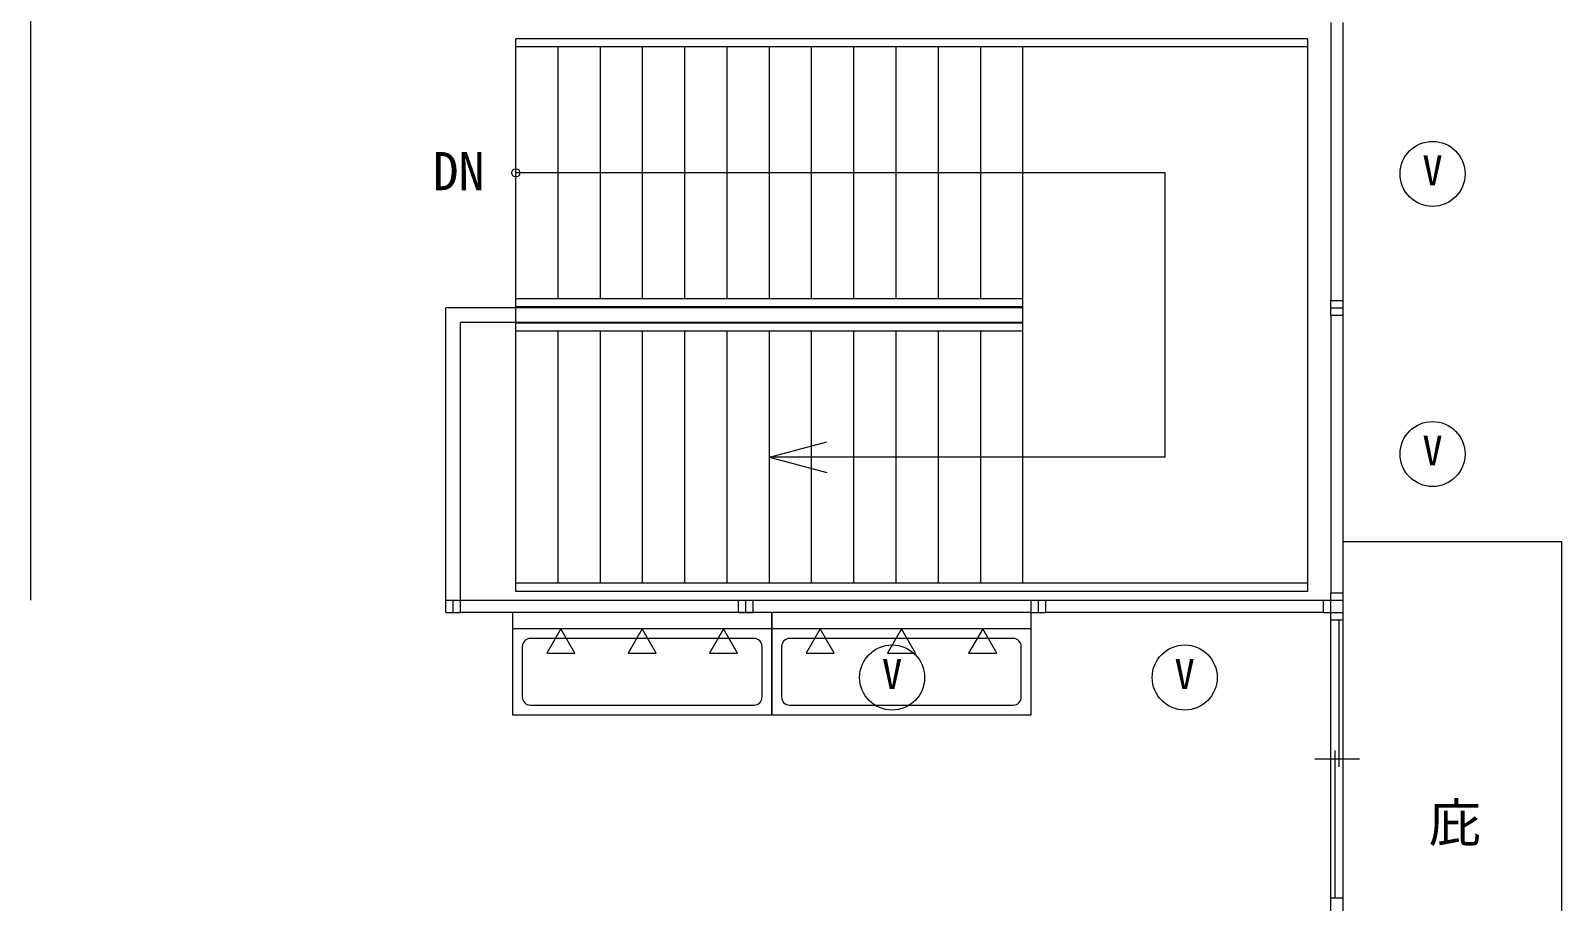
# Model space of a CAD drawing. Units: millimetres at full size, sheet at 1:100. Extents: x -84100 to 167013, y -59450 to 59350.
# Drawn here: x -24154 to -14736, y 30348 to 35705 of the extents above; entities that cross this region are included whole.
import ezdxf
from ezdxf.enums import TextEntityAlignment as Align

# ---------------------------------------------------------------- set-up
doc = ezdxf.new("R2010")
doc.units = ezdxf.units.MM
doc.header["$LTSCALE"] = 100
doc.header["$PDMODE"] = 32
doc.header["$PDSIZE"] = 50
for name, color, linetype, lineweight in [('0-2_間仕切り', 5, 'Continuous', 9), ('0-4_通り芯', 3, 'Continuous', 9), ('0-7_作図線', 7, 'Continuous', 9), ('0-B_部屋面積', 4, 'Continuous', 9), ('0-C_部屋種別', 7, 'Continuous', 9), ('0-F_梁', 3, 'Continuous', 9), ('3-3', 4, 'Continuous', 9)]:
    doc.layers.add(name, color=color, linetype=linetype, lineweight=lineweight)
doc.layers.add('1-E', color=7, linetype='Continuous')
doc.styles.add('ＭＳ ゴシック', font='')
doc.styles.get('ＭＳ ゴシック').set_extended_font_data('MS Gothic')

msp = doc.modelspace()

# ---------------------------------------------------------------- linework, layer by layer
at = {"layer": '0-2_間仕切り'}
for p, q in [((-16153.5, 30370.1), (-16153.5, 32080.1)), ((-16103.5, 31175.1), (-16103.5, 32080.1)), ((-16078.5, 30370.1), (-16078.5, 32080.1)), ((-16128.5, 30370.1), (-16128.5, 31275.1)), ((-16253.5, 31225.1), (-15978.5, 31225.1))]:
    msp.add_line(p, q, dxfattribs=at)
at = {"layer": '0-4_通り芯'}
for p, q in [((-24153.5, 41200.1), (-24153.5, 32200.1)), ((-16153.5, 35755.1), (-16153.5, 34045.1)), ((-16078.5, 34045.1), (-16078.5, 35755.1)), ((-18048.5, 34000.1), (-21598.5, 34000.1)), ((-21598.5, 32200.1), (-21598.5, 34000.1)), ((-18048.5, 33910.1), (-21508.5, 33910.1)), ((-21508.5, 32200.1), (-21508.5, 33910.1)), ((-16153.5, 33955.1), (-16153.5, 32245.1)), ((-16078.5, 32245.1), (-16078.5, 33955.1)), ((-21508.5, 32200.1), (-19798.5, 32200.1)), ((-19798.5, 32125.1), (-21508.5, 32125.1)), ((-19708.5, 32200.1), (-17998.5, 32200.1)), ((-17998.5, 32125.1), (-19708.5, 32125.1)), ((-17908.5, 32200.1), (-16198.5, 32200.1)), ((-16198.5, 32125.1), (-17908.5, 32125.1))]:
    msp.add_line(p, q, dxfattribs=at)
at = {"layer": '0-4_通り芯', "color": 6}
for p, q in [((-21168.5, 32255.1), (-21168.5, 35655.1)), ((-16298.5, 35655.1), (-21168.5, 35655.1)), ((-16298.5, 35605.1), (-21168.5, 35605.1)), ((-20908.5, 34055.1), (-20908.5, 35605.1)), ((-20648.5, 34055.1), (-20648.5, 35605.1)), ((-20388.5, 34055.1), (-20388.5, 35605.1)), ((-20128.5, 34055.1), (-20128.5, 35605.1)), ((-19868.5, 34055.1), (-19868.5, 35605.1)), ((-19608.5, 34055.1), (-19608.5, 35605.1)), ((-19348.5, 34055.1), (-19348.5, 35605.1)), ((-19088.5, 34055.1), (-19088.5, 35605.1)), ((-18828.5, 34055.1), (-18828.5, 35605.1)), ((-18568.5, 34055.1), (-18568.5, 35605.1)), ((-18308.5, 34055.1), (-18308.5, 35605.1)), ((-18048.5, 32305.1), (-18048.5, 35605.1)), ((-16298.5, 35655.1), (-16298.5, 32255.1)), ((-18048.5, 34055.1), (-21168.5, 34055.1)), ((-18048.5, 34005.1), (-21168.5, 34005.1)), ((-18048.5, 33905.1), (-21168.5, 33905.1)), ((-18048.5, 33855.1), (-21168.5, 33855.1)), ((-20908.5, 32305.1), (-20908.5, 33855.1)), ((-20648.5, 32305.1), (-20648.5, 33855.1)), ((-20388.5, 32305.1), (-20388.5, 33855.1)), ((-20128.5, 32305.1), (-20128.5, 33855.1)), ((-19868.5, 32305.1), (-19868.5, 33855.1)), ((-19608.5, 32305.1), (-19608.5, 33855.1)), ((-19348.5, 32305.1), (-19348.5, 33855.1)), ((-19088.5, 32305.1), (-19088.5, 33855.1)), ((-18828.5, 32305.1), (-18828.5, 33855.1)), ((-18568.5, 32305.1), (-18568.5, 33855.1)), ((-18308.5, 32305.1), (-18308.5, 33855.1)), ((-16298.5, 32305.1), (-21168.5, 32305.1)), ((-16298.5, 32255.1), (-21168.5, 32255.1))]:
    msp.add_line(p, q, dxfattribs=at)
at = {"layer": '0-7_作図線'}
for p, q in [((-16153.5, 33955.1), (-16153.5, 34045.1)), ((-16153.5, 34045.1), (-16078.5, 34045.1)), ((-16153.5, 34000.1), (-16078.5, 34000.1)), ((-16078.5, 33955.1), (-16078.5, 34045.1)), ((-16153.5, 33955.1), (-16078.5, 33955.1)), ((-16153.5, 32245.1), (-16078.5, 32245.1)), ((-16153.5, 32080.1), (-16153.5, 32245.1)), ((-16078.5, 32080.1), (-16078.5, 32245.1)), ((-21598.5, 32125.1), (-21598.5, 32200.1)), ((-21598.5, 32200.1), (-21508.5, 32200.1)), ((-21598.5, 32125.1), (-21508.5, 32125.1)), ((-21553.5, 32125.1), (-21553.5, 32200.1)), ((-21508.5, 32125.1), (-21508.5, 32200.1)), ((-19798.5, 32125.1), (-19798.5, 32200.1)), ((-19798.5, 32200.1), (-19708.5, 32200.1)), ((-19798.5, 32125.1), (-19708.5, 32125.1)), ((-19753.5, 32125.1), (-19753.5, 32200.1)), ((-19708.5, 32125.1), (-19708.5, 32200.1)), ((-17998.5, 32125.1), (-17998.5, 32200.1)), ((-17998.5, 32200.1), (-17908.5, 32200.1)), ((-17998.5, 32125.1), (-17908.5, 32125.1)), ((-17953.5, 32125.1), (-17953.5, 32200.1)), ((-17908.5, 32125.1), (-17908.5, 32200.1)), ((-16198.5, 32125.1), (-16198.5, 32200.1)), ((-16198.5, 32200.1), (-16078.5, 32200.1)), ((-16198.5, 32125.1), (-16078.5, 32125.1)), ((-16153.5, 32080.1), (-16078.5, 32080.1)), ((-16153.5, 30280.1), (-16153.5, 30370.1)), ((-16153.5, 30370.1), (-16078.5, 30370.1)), ((-16078.5, 30280.1), (-16078.5, 30370.1))]:
    msp.add_line(p, q, dxfattribs=at)
at = {"layer": '0-B_部屋面積'}
for p, q in [((-19593.5, 32125.1), (-21188.5, 32125.1)), ((-19593.5, 31495.1), (-19593.5, 32125.1)), ((-17998.5, 32125.1), (-19593.5, 32125.1)), ((-19593.5, 32125.1), (-19593.5, 31495.1)), ((-17998.5, 31495.1), (-17998.5, 32125.1)), ((-19593.5, 32025.1), (-21188.5, 32025.1)), ((-17998.5, 32025.1), (-19593.5, 32025.1)), ((-19296, 32025.1), (-19382.6, 31875.1)), ((-19209.4, 31875.1), (-19296, 32025.1)), ((-18796, 32025.1), (-18882.6, 31875.1)), ((-18709.4, 31875.1), (-18796, 32025.1)), ((-18296, 32025.1), (-18382.6, 31875.1)), ((-18209.4, 31875.1), (-18296, 32025.1)), ((-19703.5, 31965.1), (-21078.5, 31965.1)), ((-18108.5, 31965.1), (-19483.5, 31965.1)), ((-21128.5, 31915.1), (-21128.5, 31605.1)), ((-19653.5, 31605.1), (-19653.5, 31915.1)), ((-19533.5, 31915.1), (-19533.5, 31605.1)), ((-19382.6, 31875.1), (-19209.4, 31875.1)), ((-18882.6, 31875.1), (-18709.4, 31875.1)), ((-18382.6, 31875.1), (-18209.4, 31875.1)), ((-18058.5, 31605.1), (-18058.5, 31915.1)), ((-21078.5, 31555.1), (-19703.5, 31555.1)), ((-19483.5, 31555.1), (-18108.5, 31555.1)), ((-19593.5, 31495.1), (-17998.5, 31495.1))]:
    msp.add_line(p, q, dxfattribs=at)
msp.add_lwpolyline([(-21188.5, 32125.1), (-21188.5, 31495.1), (-19593.5, 31495.1)], dxfattribs=at)
for points in [[(-20891, 32025.1), (-20977.6, 31875.1), (-20804.4, 31875.1)], [(-20391, 32025.1), (-20477.6, 31875.1), (-20304.4, 31875.1)], [(-19891, 32025.1), (-19977.6, 31875.1), (-19804.4, 31875.1)]]:
    msp.add_lwpolyline(points, close=True, dxfattribs=at)
for centre, start, end in [((-21078.5, 31915.1), 89.99998, 179.99998), ((-19703.5, 31915.1), 0, 90), ((-19483.5, 31915.1), 89.99998, 179.99998), ((-18108.5, 31915.1), 0, 90), ((-21078.5, 31605.1), 180, 270), ((-19703.5, 31605.1), 270, 0), ((-19483.5, 31605.1), 180, 270), ((-18108.5, 31605.1), 270, 0)]:
    msp.add_arc(centre, 50, start, end, dxfattribs=at)
at = {"layer": '0-C_部屋種別'}
msp.add_lwpolyline([(-16078.5, 32562.6), (-14736, 32562.6), (-14736, 28987.6)], dxfattribs=at)
at = {"layer": '0-F_梁'}
for p, q in [((-19608.5, 33080.1), (-19255.9, 33174.6)), ((-19608.5, 33080.1), (-19255.9, 32985.6)), ((-17173.5, 33080.1), (-19608.5, 33080.1))]:
    msp.add_line(p, q, dxfattribs=at)
msp.add_lwpolyline([(-17173.5, 33080.1), (-17173.5, 34830.1), (-21168.5, 34830.1)], dxfattribs=at)
msp.add_point((-21168.5, 34830.1), dxfattribs=at)
at = {"layer": '3-3'}
for centre in [(-15528.5, 34823.8), (-15528.5, 33100.1), (-18853.5, 31725.1), (-17053.5, 31725.1)]:
    msp.add_circle(centre, 200, dxfattribs=at)

# ---------------------------------------------------------------- texts
at = {"layer": '0-F_梁', "style": 'ＭＳ ゴシック'}
msp.add_text('DN', height=234.6, dxfattribs=at).set_placement((-21680.2, 34653), align=Align.BOTTOM_LEFT)
at = {"layer": '1-E', "color": 3, "style": 'ＭＳ ゴシック'}
msp.add_text('庇', height=234.6, dxfattribs=at).set_placement((-15551.1, 30644), align=Align.BOTTOM_LEFT)
at = {"layer": '3-3', "style": 'ＭＳ ゴシック'}
for p in [(-15591, 34698.9), (-15591, 32975.1), (-18916, 31600.1), (-17116, 31600.1)]:
    msp.add_text('V', height=183.3, dxfattribs=at).set_placement(p, align=Align.BOTTOM_LEFT)

doc.saveas('drawing.dxf')
